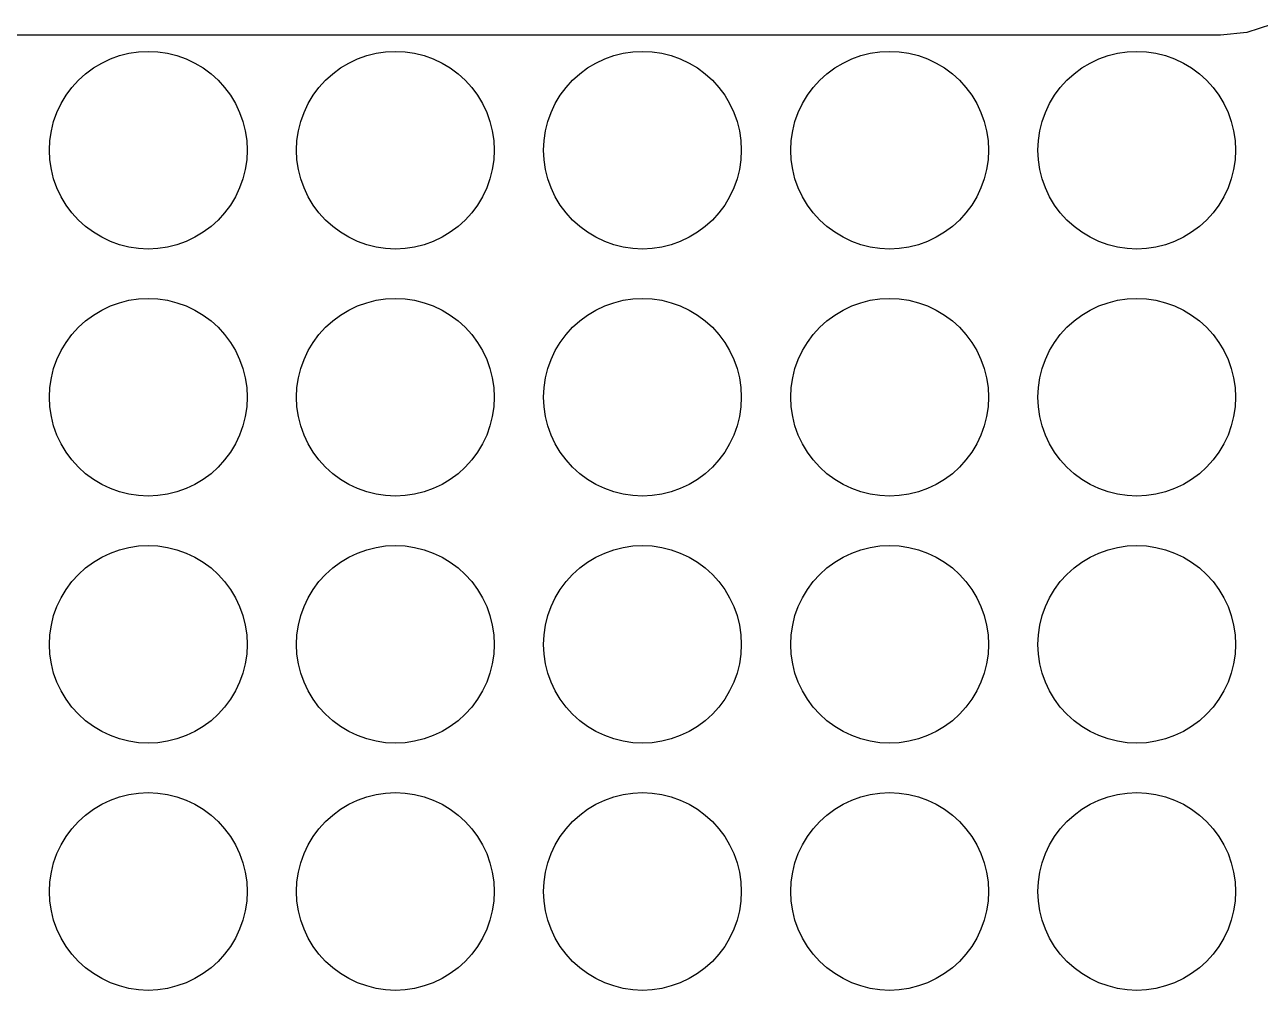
# Model space of a CAD drawing. Header units: millimetres. Extents: x 16 to 138, y -290 to -202.
# Drawn here: x 65.01 to 77.51, y -217.94 to -208.17 of the extents above; entities that cross this region are included whole.
import ezdxf

# ---------------------------------------------------------------- set-up
doc = ezdxf.new("R2010")
doc.units = ezdxf.units.MM
doc.layers.add('background', color=7, linetype='Continuous')
doc.layers.add('outline_2', color=3, linetype='Continuous')

msp = doc.modelspace()

# ---------------------------------------------------------------- linework, layer by layer
at = {"layer": 'background'}
for points in [[(67.255, -209.443), (67.251, -209.541), (67.236, -209.638), (67.212, -209.733), (67.179, -209.825), (67.137, -209.914), (67.087, -209.998), (67.028, -210.077), (66.962, -210.15), (66.89, -210.216), (66.811, -210.274), (66.727, -210.324), (66.638, -210.366), (66.546, -210.399), (66.45, -210.423), (66.353, -210.438), (66.255, -210.443), (66.157, -210.438), (66.06, -210.423), (65.965, -210.399), (65.873, -210.366), (65.784, -210.324), (65.7, -210.274), (65.621, -210.216), (65.548, -210.15), (65.482, -210.077), (65.424, -209.998), (65.373, -209.914), (65.331, -209.825), (65.298, -209.733), (65.275, -209.638), (65.26, -209.541), (65.255, -209.443), (65.26, -209.345), (65.275, -209.247), (65.298, -209.152), (65.331, -209.06), (65.373, -208.971), (65.424, -208.887), (65.482, -208.808), (65.548, -208.735), (65.621, -208.67), (65.7, -208.611), (65.784, -208.561), (65.873, -208.519), (65.965, -208.486), (66.06, -208.462), (66.157, -208.447), (66.255, -208.443), (66.353, -208.447), (66.45, -208.462), (66.546, -208.486), (66.638, -208.519), (66.727, -208.561), (66.811, -208.611), (66.89, -208.67), (66.962, -208.735), (67.028, -208.808), (67.087, -208.887), (67.137, -208.971), (67.179, -209.06), (67.212, -209.152), (67.236, -209.247), (67.251, -209.345)], [(69.755, -209.443), (69.751, -209.541), (69.736, -209.638), (69.712, -209.733), (69.679, -209.825), (69.637, -209.914), (69.587, -209.998), (69.528, -210.077), (69.462, -210.15), (69.39, -210.216), (69.311, -210.274), (69.227, -210.324), (69.138, -210.366), (69.046, -210.399), (68.95, -210.423), (68.853, -210.438), (68.755, -210.443), (68.657, -210.438), (68.56, -210.423), (68.465, -210.399), (68.373, -210.366), (68.284, -210.324), (68.2, -210.274), (68.121, -210.216), (68.048, -210.15), (67.982, -210.077), (67.924, -209.998), (67.873, -209.914), (67.831, -209.825), (67.798, -209.733), (67.775, -209.638), (67.76, -209.541), (67.755, -209.443), (67.76, -209.345), (67.775, -209.247), (67.798, -209.152), (67.831, -209.06), (67.873, -208.971), (67.924, -208.887), (67.982, -208.808), (68.048, -208.735), (68.121, -208.67), (68.2, -208.611), (68.284, -208.561), (68.373, -208.519), (68.465, -208.486), (68.56, -208.462), (68.657, -208.447), (68.755, -208.443), (68.853, -208.447), (68.95, -208.462), (69.046, -208.486), (69.138, -208.519), (69.227, -208.561), (69.311, -208.611), (69.39, -208.67), (69.462, -208.735), (69.528, -208.808), (69.587, -208.887), (69.637, -208.971), (69.679, -209.06), (69.712, -209.152), (69.736, -209.247), (69.751, -209.345)], [(72.255, -209.443), (72.251, -209.541), (72.236, -209.638), (72.212, -209.733), (72.179, -209.825), (72.137, -209.914), (72.087, -209.998), (72.028, -210.077), (71.962, -210.15), (71.89, -210.216), (71.811, -210.274), (71.727, -210.324), (71.638, -210.366), (71.546, -210.399), (71.45, -210.423), (71.353, -210.438), (71.255, -210.443), (71.157, -210.438), (71.06, -210.423), (70.965, -210.399), (70.873, -210.366), (70.784, -210.324), (70.7, -210.274), (70.621, -210.216), (70.548, -210.15), (70.482, -210.077), (70.424, -209.998), (70.373, -209.914), (70.331, -209.825), (70.298, -209.733), (70.275, -209.638), (70.26, -209.541), (70.255, -209.443), (70.26, -209.345), (70.275, -209.247), (70.298, -209.152), (70.331, -209.06), (70.373, -208.971), (70.424, -208.887), (70.482, -208.808), (70.548, -208.735), (70.621, -208.67), (70.7, -208.611), (70.784, -208.561), (70.873, -208.519), (70.965, -208.486), (71.06, -208.462), (71.157, -208.447), (71.255, -208.443), (71.353, -208.447), (71.45, -208.462), (71.546, -208.486), (71.638, -208.519), (71.727, -208.561), (71.811, -208.611), (71.89, -208.67), (71.962, -208.735), (72.028, -208.808), (72.087, -208.887), (72.137, -208.971), (72.179, -209.06), (72.212, -209.152), (72.236, -209.247), (72.251, -209.345)], [(74.755, -209.443), (74.751, -209.541), (74.736, -209.638), (74.712, -209.733), (74.679, -209.825), (74.637, -209.914), (74.587, -209.998), (74.528, -210.077), (74.462, -210.15), (74.39, -210.216), (74.311, -210.274), (74.227, -210.324), (74.138, -210.366), (74.046, -210.399), (73.95, -210.423), (73.853, -210.438), (73.755, -210.443), (73.657, -210.438), (73.56, -210.423), (73.465, -210.399), (73.373, -210.366), (73.284, -210.324), (73.2, -210.274), (73.121, -210.216), (73.048, -210.15), (72.982, -210.077), (72.924, -209.998), (72.873, -209.914), (72.831, -209.825), (72.798, -209.733), (72.775, -209.638), (72.76, -209.541), (72.755, -209.443), (72.76, -209.345), (72.775, -209.247), (72.798, -209.152), (72.831, -209.06), (72.873, -208.971), (72.924, -208.887), (72.982, -208.808), (73.048, -208.735), (73.121, -208.67), (73.2, -208.611), (73.284, -208.561), (73.373, -208.519), (73.465, -208.486), (73.56, -208.462), (73.657, -208.447), (73.755, -208.443), (73.853, -208.447), (73.95, -208.462), (74.046, -208.486), (74.138, -208.519), (74.227, -208.561), (74.311, -208.611), (74.39, -208.67), (74.462, -208.735), (74.528, -208.808), (74.587, -208.887), (74.637, -208.971), (74.679, -209.06), (74.712, -209.152), (74.736, -209.247), (74.751, -209.345)], [(77.255, -209.443), (77.251, -209.541), (77.236, -209.638), (77.212, -209.733), (77.179, -209.825), (77.137, -209.914), (77.087, -209.998), (77.028, -210.077), (76.962, -210.15), (76.89, -210.216), (76.811, -210.274), (76.727, -210.324), (76.638, -210.366), (76.546, -210.399), (76.45, -210.423), (76.353, -210.438), (76.255, -210.443), (76.157, -210.438), (76.06, -210.423), (75.965, -210.399), (75.873, -210.366), (75.784, -210.324), (75.7, -210.274), (75.621, -210.216), (75.548, -210.15), (75.482, -210.077), (75.424, -209.998), (75.373, -209.914), (75.331, -209.825), (75.298, -209.733), (75.275, -209.638), (75.26, -209.541), (75.255, -209.443), (75.26, -209.345), (75.275, -209.247), (75.298, -209.152), (75.331, -209.06), (75.373, -208.971), (75.424, -208.887), (75.482, -208.808), (75.548, -208.735), (75.621, -208.67), (75.7, -208.611), (75.784, -208.561), (75.873, -208.519), (75.965, -208.486), (76.06, -208.462), (76.157, -208.447), (76.255, -208.443), (76.353, -208.447), (76.45, -208.462), (76.546, -208.486), (76.638, -208.519), (76.727, -208.561), (76.811, -208.611), (76.89, -208.67), (76.962, -208.735), (77.028, -208.808), (77.087, -208.887), (77.137, -208.971), (77.179, -209.06), (77.212, -209.152), (77.236, -209.247), (77.251, -209.345)], [(67.255, -211.943), (67.251, -212.041), (67.236, -212.138), (67.212, -212.233), (67.179, -212.325), (67.137, -212.414), (67.087, -212.498), (67.028, -212.577), (66.962, -212.65), (66.89, -212.716), (66.811, -212.774), (66.727, -212.824), (66.638, -212.866), (66.546, -212.899), (66.45, -212.923), (66.353, -212.938), (66.255, -212.943), (66.157, -212.938), (66.06, -212.923), (65.965, -212.899), (65.873, -212.866), (65.784, -212.824), (65.7, -212.774), (65.621, -212.716), (65.548, -212.65), (65.482, -212.577), (65.424, -212.498), (65.373, -212.414), (65.331, -212.325), (65.298, -212.233), (65.275, -212.138), (65.26, -212.041), (65.255, -211.943), (65.26, -211.845), (65.275, -211.747), (65.298, -211.652), (65.331, -211.56), (65.373, -211.471), (65.424, -211.387), (65.482, -211.308), (65.548, -211.235), (65.621, -211.17), (65.7, -211.111), (65.784, -211.061), (65.873, -211.019), (65.965, -210.986), (66.06, -210.962), (66.157, -210.947), (66.255, -210.943), (66.353, -210.947), (66.45, -210.962), (66.546, -210.986), (66.638, -211.019), (66.727, -211.061), (66.811, -211.111), (66.89, -211.17), (66.962, -211.235), (67.028, -211.308), (67.087, -211.387), (67.137, -211.471), (67.179, -211.56), (67.212, -211.652), (67.236, -211.747), (67.251, -211.845)], [(69.755, -211.943), (69.751, -212.041), (69.736, -212.138), (69.712, -212.233), (69.679, -212.325), (69.637, -212.414), (69.587, -212.498), (69.528, -212.577), (69.462, -212.65), (69.39, -212.716), (69.311, -212.774), (69.227, -212.824), (69.138, -212.866), (69.046, -212.899), (68.95, -212.923), (68.853, -212.938), (68.755, -212.943), (68.657, -212.938), (68.56, -212.923), (68.465, -212.899), (68.373, -212.866), (68.284, -212.824), (68.2, -212.774), (68.121, -212.716), (68.048, -212.65), (67.982, -212.577), (67.924, -212.498), (67.873, -212.414), (67.831, -212.325), (67.798, -212.233), (67.775, -212.138), (67.76, -212.041), (67.755, -211.943), (67.76, -211.845), (67.775, -211.747), (67.798, -211.652), (67.831, -211.56), (67.873, -211.471), (67.924, -211.387), (67.982, -211.308), (68.048, -211.235), (68.121, -211.17), (68.2, -211.111), (68.284, -211.061), (68.373, -211.019), (68.465, -210.986), (68.56, -210.962), (68.657, -210.947), (68.755, -210.943), (68.853, -210.947), (68.95, -210.962), (69.046, -210.986), (69.138, -211.019), (69.227, -211.061), (69.311, -211.111), (69.39, -211.17), (69.462, -211.235), (69.528, -211.308), (69.587, -211.387), (69.637, -211.471), (69.679, -211.56), (69.712, -211.652), (69.736, -211.747), (69.751, -211.845)], [(72.255, -211.943), (72.251, -212.041), (72.236, -212.138), (72.212, -212.233), (72.179, -212.325), (72.137, -212.414), (72.087, -212.498), (72.028, -212.577), (71.962, -212.65), (71.89, -212.716), (71.811, -212.774), (71.727, -212.824), (71.638, -212.866), (71.546, -212.899), (71.45, -212.923), (71.353, -212.938), (71.255, -212.943), (71.157, -212.938), (71.06, -212.923), (70.965, -212.899), (70.873, -212.866), (70.784, -212.824), (70.7, -212.774), (70.621, -212.716), (70.548, -212.65), (70.482, -212.577), (70.424, -212.498), (70.373, -212.414), (70.331, -212.325), (70.298, -212.233), (70.275, -212.138), (70.26, -212.041), (70.255, -211.943), (70.26, -211.845), (70.275, -211.747), (70.298, -211.652), (70.331, -211.56), (70.373, -211.471), (70.424, -211.387), (70.482, -211.308), (70.548, -211.235), (70.621, -211.17), (70.7, -211.111), (70.784, -211.061), (70.873, -211.019), (70.965, -210.986), (71.06, -210.962), (71.157, -210.947), (71.255, -210.943), (71.353, -210.947), (71.45, -210.962), (71.546, -210.986), (71.638, -211.019), (71.727, -211.061), (71.811, -211.111), (71.89, -211.17), (71.962, -211.235), (72.028, -211.308), (72.087, -211.387), (72.137, -211.471), (72.179, -211.56), (72.212, -211.652), (72.236, -211.747), (72.251, -211.845)], [(74.755, -211.943), (74.751, -212.041), (74.736, -212.138), (74.712, -212.233), (74.679, -212.325), (74.637, -212.414), (74.587, -212.498), (74.528, -212.577), (74.462, -212.65), (74.39, -212.716), (74.311, -212.774), (74.227, -212.824), (74.138, -212.866), (74.046, -212.899), (73.95, -212.923), (73.853, -212.938), (73.755, -212.943), (73.657, -212.938), (73.56, -212.923), (73.465, -212.899), (73.373, -212.866), (73.284, -212.824), (73.2, -212.774), (73.121, -212.716), (73.048, -212.65), (72.982, -212.577), (72.924, -212.498), (72.873, -212.414), (72.831, -212.325), (72.798, -212.233), (72.775, -212.138), (72.76, -212.041), (72.755, -211.943), (72.76, -211.845), (72.775, -211.747), (72.798, -211.652), (72.831, -211.56), (72.873, -211.471), (72.924, -211.387), (72.982, -211.308), (73.048, -211.235), (73.121, -211.17), (73.2, -211.111), (73.284, -211.061), (73.373, -211.019), (73.465, -210.986), (73.56, -210.962), (73.657, -210.947), (73.755, -210.943), (73.853, -210.947), (73.95, -210.962), (74.046, -210.986), (74.138, -211.019), (74.227, -211.061), (74.311, -211.111), (74.39, -211.17), (74.462, -211.235), (74.528, -211.308), (74.587, -211.387), (74.637, -211.471), (74.679, -211.56), (74.712, -211.652), (74.736, -211.747), (74.751, -211.845)], [(77.255, -211.943), (77.251, -212.041), (77.236, -212.138), (77.212, -212.233), (77.179, -212.325), (77.137, -212.414), (77.087, -212.498), (77.028, -212.577), (76.962, -212.65), (76.89, -212.716), (76.811, -212.774), (76.727, -212.824), (76.638, -212.866), (76.546, -212.899), (76.45, -212.923), (76.353, -212.938), (76.255, -212.943), (76.157, -212.938), (76.06, -212.923), (75.965, -212.899), (75.873, -212.866), (75.784, -212.824), (75.7, -212.774), (75.621, -212.716), (75.548, -212.65), (75.482, -212.577), (75.424, -212.498), (75.373, -212.414), (75.331, -212.325), (75.298, -212.233), (75.275, -212.138), (75.26, -212.041), (75.255, -211.943), (75.26, -211.845), (75.275, -211.747), (75.298, -211.652), (75.331, -211.56), (75.373, -211.471), (75.424, -211.387), (75.482, -211.308), (75.548, -211.235), (75.621, -211.17), (75.7, -211.111), (75.784, -211.061), (75.873, -211.019), (75.965, -210.986), (76.06, -210.962), (76.157, -210.947), (76.255, -210.943), (76.353, -210.947), (76.45, -210.962), (76.546, -210.986), (76.638, -211.019), (76.727, -211.061), (76.811, -211.111), (76.89, -211.17), (76.962, -211.235), (77.028, -211.308), (77.087, -211.387), (77.137, -211.471), (77.179, -211.56), (77.212, -211.652), (77.236, -211.747), (77.251, -211.845)], [(67.255, -214.443), (67.251, -214.541), (67.236, -214.638), (67.212, -214.733), (67.179, -214.825), (67.137, -214.914), (67.087, -214.998), (67.028, -215.077), (66.962, -215.15), (66.89, -215.216), (66.811, -215.274), (66.727, -215.324), (66.638, -215.366), (66.546, -215.399), (66.45, -215.423), (66.353, -215.438), (66.255, -215.443), (66.157, -215.438), (66.06, -215.423), (65.965, -215.399), (65.873, -215.366), (65.784, -215.324), (65.7, -215.274), (65.621, -215.216), (65.548, -215.15), (65.482, -215.077), (65.424, -214.998), (65.373, -214.914), (65.331, -214.825), (65.298, -214.733), (65.275, -214.638), (65.26, -214.541), (65.255, -214.443), (65.26, -214.345), (65.275, -214.247), (65.298, -214.152), (65.331, -214.06), (65.373, -213.971), (65.424, -213.887), (65.482, -213.808), (65.548, -213.735), (65.621, -213.67), (65.7, -213.611), (65.784, -213.561), (65.873, -213.519), (65.965, -213.486), (66.06, -213.462), (66.157, -213.447), (66.255, -213.443), (66.353, -213.447), (66.45, -213.462), (66.546, -213.486), (66.638, -213.519), (66.727, -213.561), (66.811, -213.611), (66.89, -213.67), (66.962, -213.735), (67.028, -213.808), (67.087, -213.887), (67.137, -213.971), (67.179, -214.06), (67.212, -214.152), (67.236, -214.247), (67.251, -214.345)], [(69.755, -214.443), (69.751, -214.541), (69.736, -214.638), (69.712, -214.733), (69.679, -214.825), (69.637, -214.914), (69.587, -214.998), (69.528, -215.077), (69.462, -215.15), (69.39, -215.216), (69.311, -215.274), (69.227, -215.324), (69.138, -215.366), (69.046, -215.399), (68.95, -215.423), (68.853, -215.438), (68.755, -215.443), (68.657, -215.438), (68.56, -215.423), (68.465, -215.399), (68.373, -215.366), (68.284, -215.324), (68.2, -215.274), (68.121, -215.216), (68.048, -215.15), (67.982, -215.077), (67.924, -214.998), (67.873, -214.914), (67.831, -214.825), (67.798, -214.733), (67.775, -214.638), (67.76, -214.541), (67.755, -214.443), (67.76, -214.345), (67.775, -214.247), (67.798, -214.152), (67.831, -214.06), (67.873, -213.971), (67.924, -213.887), (67.982, -213.808), (68.048, -213.735), (68.121, -213.67), (68.2, -213.611), (68.284, -213.561), (68.373, -213.519), (68.465, -213.486), (68.56, -213.462), (68.657, -213.447), (68.755, -213.443), (68.853, -213.447), (68.95, -213.462), (69.046, -213.486), (69.138, -213.519), (69.227, -213.561), (69.311, -213.611), (69.39, -213.67), (69.462, -213.735), (69.528, -213.808), (69.587, -213.887), (69.637, -213.971), (69.679, -214.06), (69.712, -214.152), (69.736, -214.247), (69.751, -214.345)], [(72.255, -214.443), (72.251, -214.541), (72.236, -214.638), (72.212, -214.733), (72.179, -214.825), (72.137, -214.914), (72.087, -214.998), (72.028, -215.077), (71.962, -215.15), (71.89, -215.216), (71.811, -215.274), (71.727, -215.324), (71.638, -215.366), (71.546, -215.399), (71.45, -215.423), (71.353, -215.438), (71.255, -215.443), (71.157, -215.438), (71.06, -215.423), (70.965, -215.399), (70.873, -215.366), (70.784, -215.324), (70.7, -215.274), (70.621, -215.216), (70.548, -215.15), (70.482, -215.077), (70.424, -214.998), (70.373, -214.914), (70.331, -214.825), (70.298, -214.733), (70.275, -214.638), (70.26, -214.541), (70.255, -214.443), (70.26, -214.345), (70.275, -214.247), (70.298, -214.152), (70.331, -214.06), (70.373, -213.971), (70.424, -213.887), (70.482, -213.808), (70.548, -213.735), (70.621, -213.67), (70.7, -213.611), (70.784, -213.561), (70.873, -213.519), (70.965, -213.486), (71.06, -213.462), (71.157, -213.447), (71.255, -213.443), (71.353, -213.447), (71.45, -213.462), (71.546, -213.486), (71.638, -213.519), (71.727, -213.561), (71.811, -213.611), (71.89, -213.67), (71.962, -213.735), (72.028, -213.808), (72.087, -213.887), (72.137, -213.971), (72.179, -214.06), (72.212, -214.152), (72.236, -214.247), (72.251, -214.345)], [(74.755, -214.443), (74.751, -214.541), (74.736, -214.638), (74.712, -214.733), (74.679, -214.825), (74.637, -214.914), (74.587, -214.998), (74.528, -215.077), (74.462, -215.15), (74.39, -215.216), (74.311, -215.274), (74.227, -215.324), (74.138, -215.366), (74.046, -215.399), (73.95, -215.423), (73.853, -215.438), (73.755, -215.443), (73.657, -215.438), (73.56, -215.423), (73.465, -215.399), (73.373, -215.366), (73.284, -215.324), (73.2, -215.274), (73.121, -215.216), (73.048, -215.15), (72.982, -215.077), (72.924, -214.998), (72.873, -214.914), (72.831, -214.825), (72.798, -214.733), (72.775, -214.638), (72.76, -214.541), (72.755, -214.443), (72.76, -214.345), (72.775, -214.247), (72.798, -214.152), (72.831, -214.06), (72.873, -213.971), (72.924, -213.887), (72.982, -213.808), (73.048, -213.735), (73.121, -213.67), (73.2, -213.611), (73.284, -213.561), (73.373, -213.519), (73.465, -213.486), (73.56, -213.462), (73.657, -213.447), (73.755, -213.443), (73.853, -213.447), (73.95, -213.462), (74.046, -213.486), (74.138, -213.519), (74.227, -213.561), (74.311, -213.611), (74.39, -213.67), (74.462, -213.735), (74.528, -213.808), (74.587, -213.887), (74.637, -213.971), (74.679, -214.06), (74.712, -214.152), (74.736, -214.247), (74.751, -214.345)], [(77.255, -214.443), (77.251, -214.541), (77.236, -214.638), (77.212, -214.733), (77.179, -214.825), (77.137, -214.914), (77.087, -214.998), (77.028, -215.077), (76.962, -215.15), (76.89, -215.216), (76.811, -215.274), (76.727, -215.324), (76.638, -215.366), (76.546, -215.399), (76.45, -215.423), (76.353, -215.438), (76.255, -215.443), (76.157, -215.438), (76.06, -215.423), (75.965, -215.399), (75.873, -215.366), (75.784, -215.324), (75.7, -215.274), (75.621, -215.216), (75.548, -215.15), (75.482, -215.077), (75.424, -214.998), (75.373, -214.914), (75.331, -214.825), (75.298, -214.733), (75.275, -214.638), (75.26, -214.541), (75.255, -214.443), (75.26, -214.345), (75.275, -214.247), (75.298, -214.152), (75.331, -214.06), (75.373, -213.971), (75.424, -213.887), (75.482, -213.808), (75.548, -213.735), (75.621, -213.67), (75.7, -213.611), (75.784, -213.561), (75.873, -213.519), (75.965, -213.486), (76.06, -213.462), (76.157, -213.447), (76.255, -213.443), (76.353, -213.447), (76.45, -213.462), (76.546, -213.486), (76.638, -213.519), (76.727, -213.561), (76.811, -213.611), (76.89, -213.67), (76.962, -213.735), (77.028, -213.808), (77.087, -213.887), (77.137, -213.971), (77.179, -214.06), (77.212, -214.152), (77.236, -214.247), (77.251, -214.345)], [(67.255, -216.943), (67.251, -217.041), (67.236, -217.138), (67.212, -217.233), (67.179, -217.325), (67.137, -217.414), (67.087, -217.498), (67.028, -217.577), (66.962, -217.65), (66.89, -217.716), (66.811, -217.774), (66.727, -217.824), (66.638, -217.866), (66.546, -217.899), (66.45, -217.923), (66.353, -217.938), (66.255, -217.943), (66.157, -217.938), (66.06, -217.923), (65.965, -217.899), (65.873, -217.866), (65.784, -217.824), (65.7, -217.774), (65.621, -217.716), (65.548, -217.65), (65.482, -217.577), (65.424, -217.498), (65.373, -217.414), (65.331, -217.325), (65.298, -217.233), (65.275, -217.138), (65.26, -217.041), (65.255, -216.943), (65.26, -216.845), (65.275, -216.747), (65.298, -216.652), (65.331, -216.56), (65.373, -216.471), (65.424, -216.387), (65.482, -216.308), (65.548, -216.235), (65.621, -216.17), (65.7, -216.111), (65.784, -216.061), (65.873, -216.019), (65.965, -215.986), (66.06, -215.962), (66.157, -215.947), (66.255, -215.943), (66.353, -215.947), (66.45, -215.962), (66.546, -215.986), (66.638, -216.019), (66.727, -216.061), (66.811, -216.111), (66.89, -216.17), (66.962, -216.235), (67.028, -216.308), (67.087, -216.387), (67.137, -216.471), (67.179, -216.56), (67.212, -216.652), (67.236, -216.747), (67.251, -216.845)], [(69.755, -216.943), (69.751, -217.041), (69.736, -217.138), (69.712, -217.233), (69.679, -217.325), (69.637, -217.414), (69.587, -217.498), (69.528, -217.577), (69.462, -217.65), (69.39, -217.716), (69.311, -217.774), (69.227, -217.824), (69.138, -217.866), (69.046, -217.899), (68.95, -217.923), (68.853, -217.938), (68.755, -217.943), (68.657, -217.938), (68.56, -217.923), (68.465, -217.899), (68.373, -217.866), (68.284, -217.824), (68.2, -217.774), (68.121, -217.716), (68.048, -217.65), (67.982, -217.577), (67.924, -217.498), (67.873, -217.414), (67.831, -217.325), (67.798, -217.233), (67.775, -217.138), (67.76, -217.041), (67.755, -216.943), (67.76, -216.845), (67.775, -216.747), (67.798, -216.652), (67.831, -216.56), (67.873, -216.471), (67.924, -216.387), (67.982, -216.308), (68.048, -216.235), (68.121, -216.17), (68.2, -216.111), (68.284, -216.061), (68.373, -216.019), (68.465, -215.986), (68.56, -215.962), (68.657, -215.947), (68.755, -215.943), (68.853, -215.947), (68.95, -215.962), (69.046, -215.986), (69.138, -216.019), (69.227, -216.061), (69.311, -216.111), (69.39, -216.17), (69.462, -216.235), (69.528, -216.308), (69.587, -216.387), (69.637, -216.471), (69.679, -216.56), (69.712, -216.652), (69.736, -216.747), (69.751, -216.845)], [(72.255, -216.943), (72.251, -217.041), (72.236, -217.138), (72.212, -217.233), (72.179, -217.325), (72.137, -217.414), (72.087, -217.498), (72.028, -217.577), (71.962, -217.65), (71.89, -217.716), (71.811, -217.774), (71.727, -217.824), (71.638, -217.866), (71.546, -217.899), (71.45, -217.923), (71.353, -217.938), (71.255, -217.943), (71.157, -217.938), (71.06, -217.923), (70.965, -217.899), (70.873, -217.866), (70.784, -217.824), (70.7, -217.774), (70.621, -217.716), (70.548, -217.65), (70.482, -217.577), (70.424, -217.498), (70.373, -217.414), (70.331, -217.325), (70.298, -217.233), (70.275, -217.138), (70.26, -217.041), (70.255, -216.943), (70.26, -216.845), (70.275, -216.747), (70.298, -216.652), (70.331, -216.56), (70.373, -216.471), (70.424, -216.387), (70.482, -216.308), (70.548, -216.235), (70.621, -216.17), (70.7, -216.111), (70.784, -216.061), (70.873, -216.019), (70.965, -215.986), (71.06, -215.962), (71.157, -215.947), (71.255, -215.943), (71.353, -215.947), (71.45, -215.962), (71.546, -215.986), (71.638, -216.019), (71.727, -216.061), (71.811, -216.111), (71.89, -216.17), (71.962, -216.235), (72.028, -216.308), (72.087, -216.387), (72.137, -216.471), (72.179, -216.56), (72.212, -216.652), (72.236, -216.747), (72.251, -216.845)], [(74.755, -216.943), (74.751, -217.041), (74.736, -217.138), (74.712, -217.233), (74.679, -217.325), (74.637, -217.414), (74.587, -217.498), (74.528, -217.577), (74.462, -217.65), (74.39, -217.716), (74.311, -217.774), (74.227, -217.824), (74.138, -217.866), (74.046, -217.899), (73.95, -217.923), (73.853, -217.938), (73.755, -217.943), (73.657, -217.938), (73.56, -217.923), (73.465, -217.899), (73.373, -217.866), (73.284, -217.824), (73.2, -217.774), (73.121, -217.716), (73.048, -217.65), (72.982, -217.577), (72.924, -217.498), (72.873, -217.414), (72.831, -217.325), (72.798, -217.233), (72.775, -217.138), (72.76, -217.041), (72.755, -216.943), (72.76, -216.845), (72.775, -216.747), (72.798, -216.652), (72.831, -216.56), (72.873, -216.471), (72.924, -216.387), (72.982, -216.308), (73.048, -216.235), (73.121, -216.17), (73.2, -216.111), (73.284, -216.061), (73.373, -216.019), (73.465, -215.986), (73.56, -215.962), (73.657, -215.947), (73.755, -215.943), (73.853, -215.947), (73.95, -215.962), (74.046, -215.986), (74.138, -216.019), (74.227, -216.061), (74.311, -216.111), (74.39, -216.17), (74.462, -216.235), (74.528, -216.308), (74.587, -216.387), (74.637, -216.471), (74.679, -216.56), (74.712, -216.652), (74.736, -216.747), (74.751, -216.845)], [(77.255, -216.943), (77.251, -217.041), (77.236, -217.138), (77.212, -217.233), (77.179, -217.325), (77.137, -217.414), (77.087, -217.498), (77.028, -217.577), (76.962, -217.65), (76.89, -217.716), (76.811, -217.774), (76.727, -217.824), (76.638, -217.866), (76.546, -217.899), (76.45, -217.923), (76.353, -217.938), (76.255, -217.943), (76.157, -217.938), (76.06, -217.923), (75.965, -217.899), (75.873, -217.866), (75.784, -217.824), (75.7, -217.774), (75.621, -217.716), (75.548, -217.65), (75.482, -217.577), (75.424, -217.498), (75.373, -217.414), (75.331, -217.325), (75.298, -217.233), (75.275, -217.138), (75.26, -217.041), (75.255, -216.943), (75.26, -216.845), (75.275, -216.747), (75.298, -216.652), (75.331, -216.56), (75.373, -216.471), (75.424, -216.387), (75.482, -216.308), (75.548, -216.235), (75.621, -216.17), (75.7, -216.111), (75.784, -216.061), (75.873, -216.019), (75.965, -215.986), (76.06, -215.962), (76.157, -215.947), (76.255, -215.943), (76.353, -215.947), (76.45, -215.962), (76.546, -215.986), (76.638, -216.019), (76.727, -216.061), (76.811, -216.111), (76.89, -216.17), (76.962, -216.235), (77.028, -216.308), (77.087, -216.387), (77.137, -216.471), (77.179, -216.56), (77.212, -216.652), (77.236, -216.747), (77.251, -216.845)]]:
    msp.add_lwpolyline(points, close=True, dxfattribs=at)
at = {"layer": 'outline_2'}
msp.add_lwpolyline([(77.618, -208.173), (77.37, -208.251), (77.104, -208.278), (75.417, -208.278), (73.73, -208.278), (72.043, -208.278), (70.356, -208.278), (68.669, -208.278), (66.981, -208.278), (65.294, -208.278), (63.607, -208.278)], dxfattribs=at)

doc.saveas('drawing.dxf')
